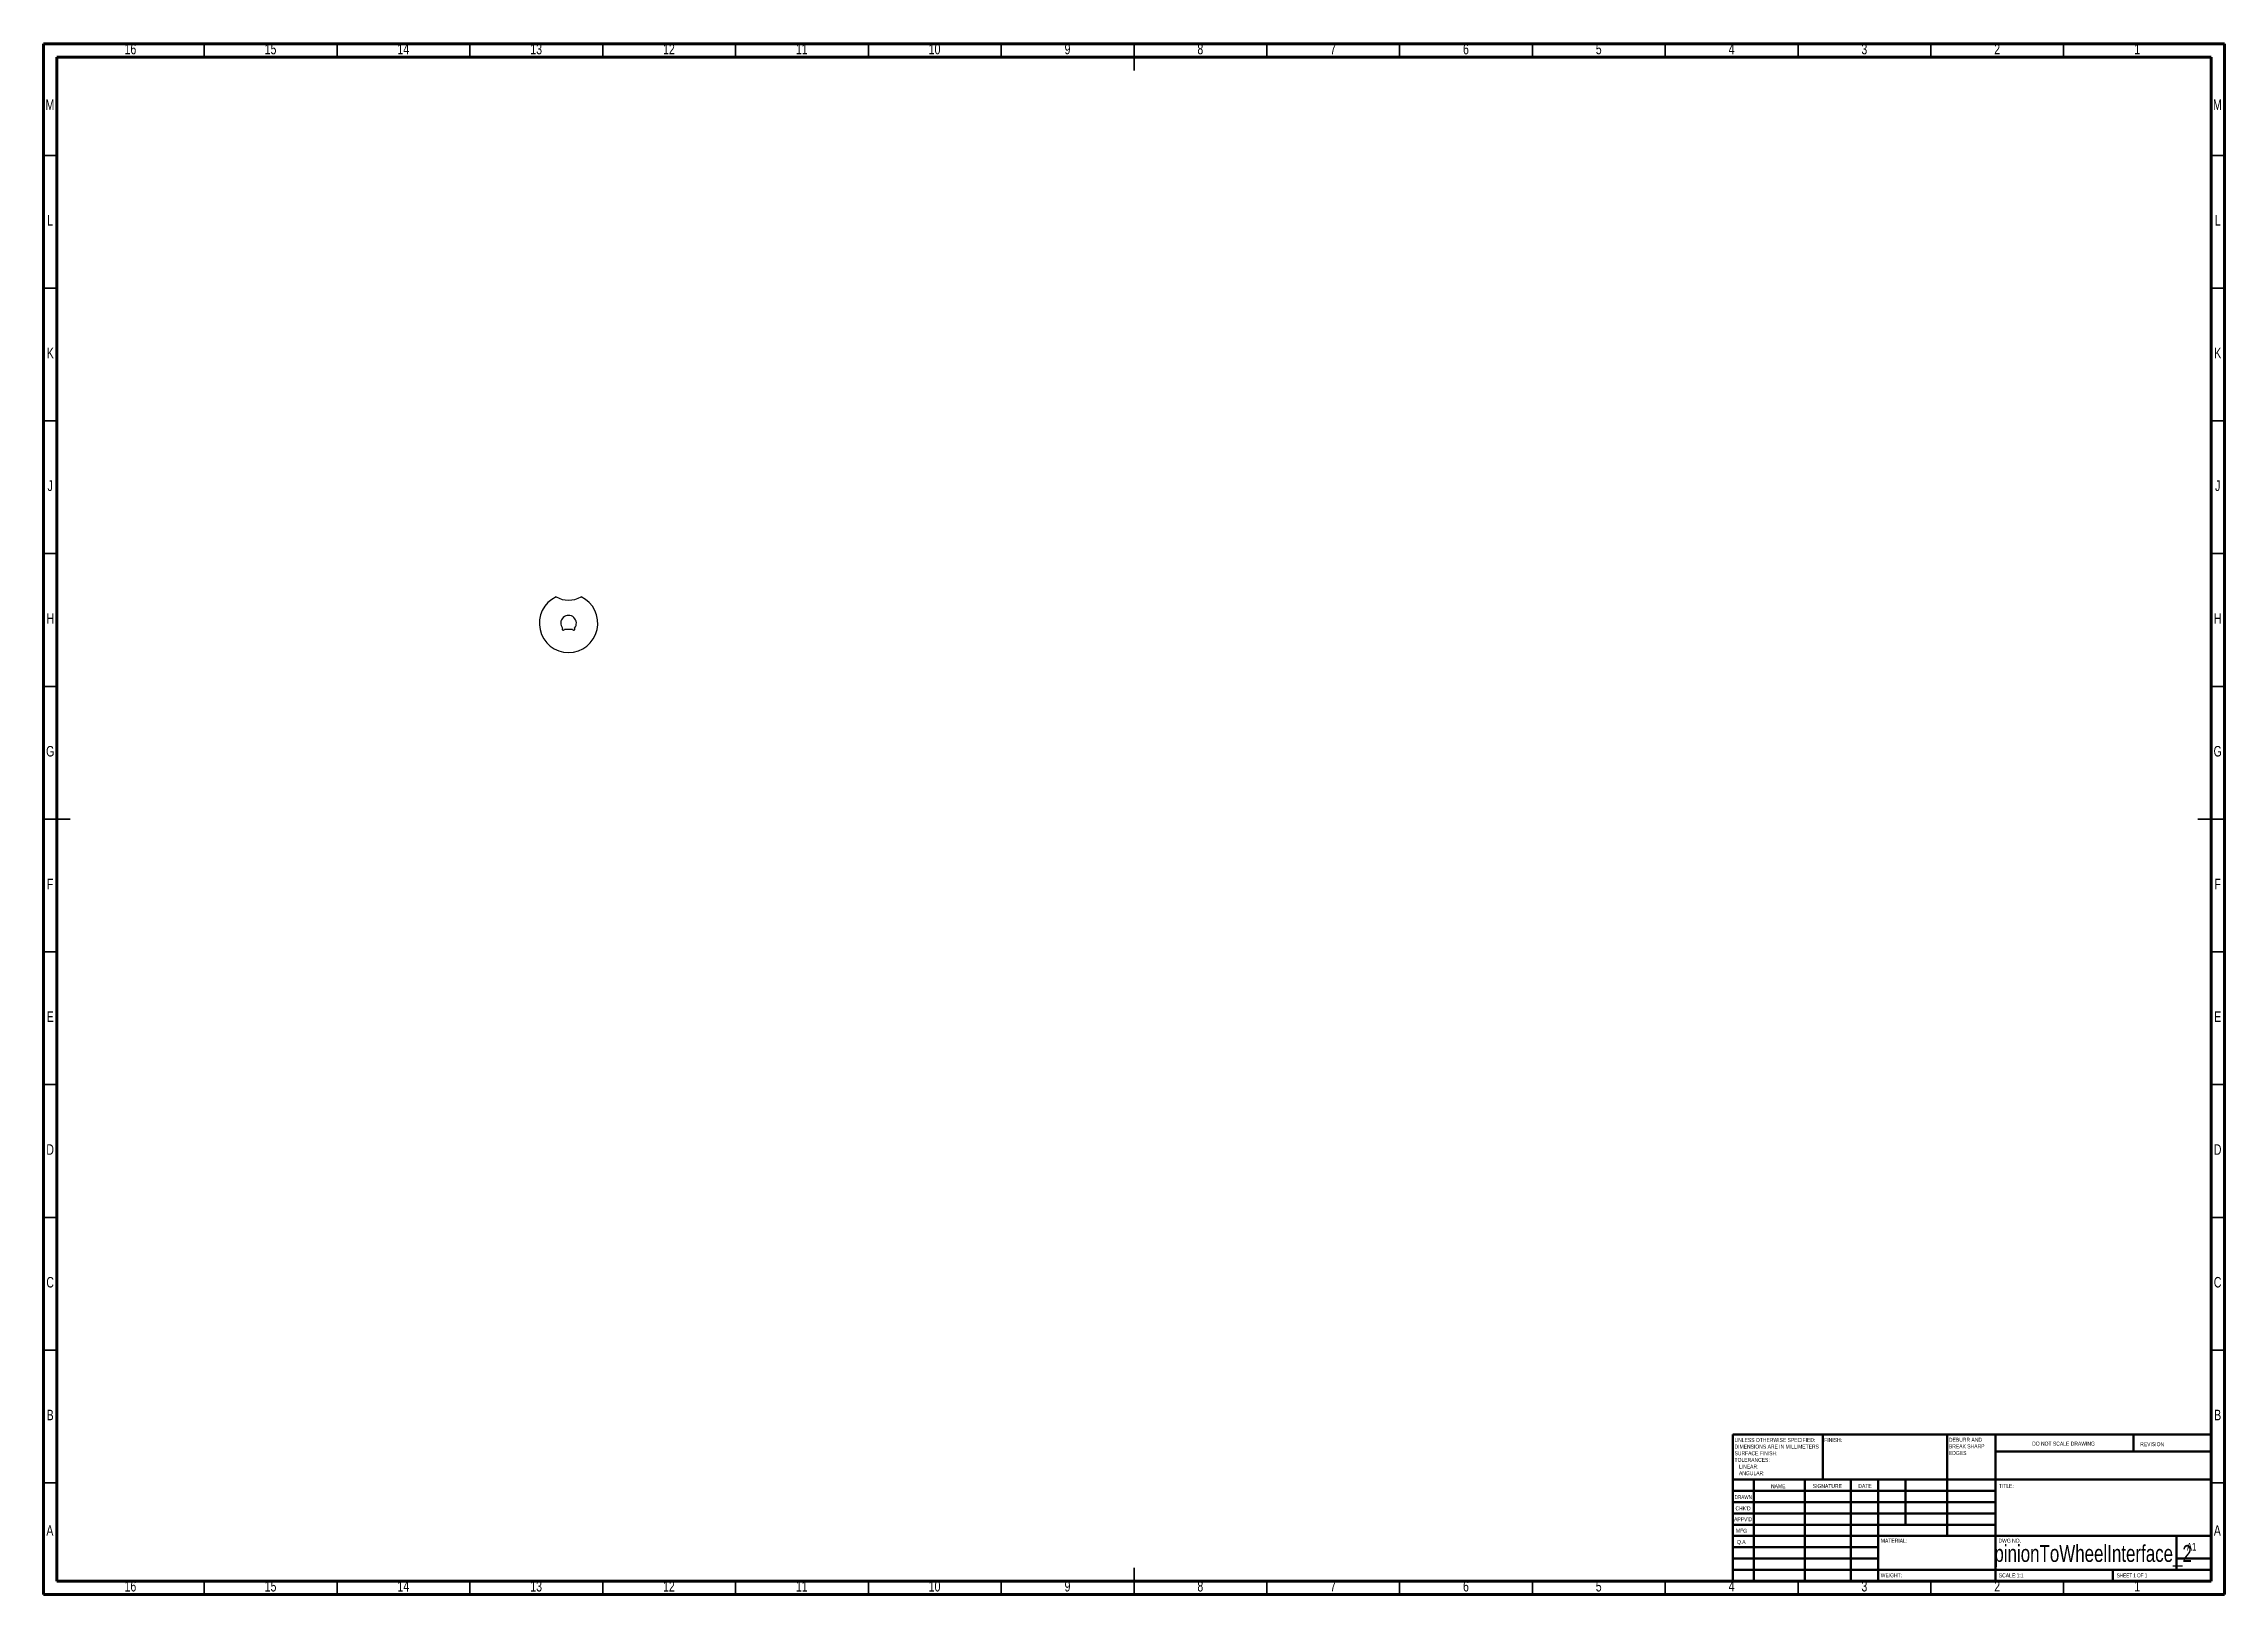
# Model space of a CAD drawing. Header units: inches. Extents: x 0.6 to 32.9, y 0.2 to 23.2.
import ezdxf

# ---------------------------------------------------------------- set-up
doc = ezdxf.new("R2010")
doc.units = ezdxf.units.IN
doc.header["$MEASUREMENT"] = 0
doc.styles.add('SLDTEXTSTYLE0', font='TXT', dxfattribs={"width": 0.686449})
doc.styles.add('SLDTEXTSTYLE1', font='TXT', dxfattribs={"width": 0.75})
doc.styles.add('SLDTEXTSTYLE2', font='TXT', dxfattribs={"width": 0.6875})

# ---------------------------------------------------------------- blocks, each defined once
blk = doc.blocks.new('SW_NOTE_0')
at = {"color": 0, "linetype": 'Continuous', "lineweight": 0, "attachment_point": 1, "style": 'SLDTEXTSTYLE1'}
for s, insert, char_height in [('UNLESS OTHERWISE SPECIFIED:', (0, 0.076), 0.05906), ('TOLERANCES:', (0, -0.219), 0.05906), ('SURFACE FINISH:', (0, -0.121), 0.05906), ('DIMENSIONS ARE IN MILLIMETERS', (0, -0.022), 0.05906), ('LINEAR:', (0.066, -0.318), 0.0591), ('ANGULAR:', (0.066, -0.416), 0.0591)]:
    blk.add_mtext(s, dxfattribs=dict(at, insert=insert, char_height=char_height))
blk = doc.blocks.new('SW_NOTE_1')
at = {"color": 0, "linetype": 'Continuous', "lineweight": 0, "attachment_point": 1, "style": 'SLDTEXTSTYLE1'}
for s, insert, char_height in [('DEBURR AND', (0, 0.076), 0.0591), ('BREAK SHARP', (0, -0.022), 0.05906), ('EDGES', (0, -0.121), 0.0591)]:
    blk.add_mtext(s, dxfattribs=dict(at, insert=insert, char_height=char_height))

msp = doc.modelspace()

# ---------------------------------------------------------------- linework, layer by layer
at = {"color": 7, "linetype": 'Continuous', "lineweight": 70}
for p, q in [((0.591, 0.197), (0.591, 23.189)), ((0.591, 23.189), (32.913, 23.189)), ((0.787, 0.394), (0.787, 22.992)), ((0.787, 22.992), (32.717, 22.992)), ((32.717, 22.992), (32.717, 0.394)), ((32.913, 23.189), (32.913, 0.197)), ((32.717, 0.394), (0.787, 0.394)), ((32.913, 0.197), (0.591, 0.197))]:
    msp.add_line(p, q, dxfattribs=at)
at = {"color": 7, "linetype": 'Continuous', "lineweight": 35}
for p, q in [((2.972, 22.992), (2.972, 23.189)), ((4.941, 22.992), (4.941, 23.189)), ((6.909, 22.992), (6.909, 23.189)), ((8.878, 22.992), (8.878, 23.189)), ((10.846, 22.992), (10.846, 23.189)), ((12.815, 22.992), (12.815, 23.189)), ((14.783, 22.992), (14.783, 23.189)), ((16.752, 22.992), (16.752, 23.189)), ((16.752, 23.189), (16.752, 22.795)), ((18.72, 22.992), (18.72, 23.189)), ((20.689, 22.992), (20.689, 23.189)), ((22.657, 22.992), (22.657, 23.189)), ((24.626, 22.992), (24.626, 23.189)), ((26.594, 22.992), (26.594, 23.189)), ((28.563, 22.992), (28.563, 23.189)), ((30.531, 22.992), (30.531, 23.189)), ((0.787, 21.535), (0.591, 21.535)), ((32.717, 21.535), (32.913, 21.535)), ((0.787, 19.567), (0.591, 19.567)), ((32.717, 19.567), (32.913, 19.567)), ((0.787, 17.598), (0.591, 17.598)), ((32.717, 17.598), (32.913, 17.598)), ((0.787, 15.63), (0.591, 15.63)), ((32.717, 15.63), (32.913, 15.63)), ((0.787, 13.661), (0.591, 13.661)), ((32.717, 13.661), (32.913, 13.661)), ((0.787, 11.693), (0.591, 11.693)), ((0.591, 11.693), (0.984, 11.693)), ((32.913, 11.693), (32.52, 11.693)), ((32.717, 11.693), (32.913, 11.693)), ((0.787, 9.724), (0.591, 9.724)), ((32.717, 9.724), (32.913, 9.724)), ((0.787, 7.756), (0.591, 7.756)), ((32.717, 7.756), (32.913, 7.756)), ((0.787, 5.787), (0.591, 5.787)), ((32.717, 5.787), (32.913, 5.787)), ((0.787, 3.819), (0.591, 3.819)), ((32.717, 3.819), (32.913, 3.819)), ((0.787, 1.85), (0.591, 1.85)), ((32.717, 1.85), (32.913, 1.85)), ((2.972, 0.394), (2.972, 0.197)), ((4.941, 0.394), (4.941, 0.197)), ((6.909, 0.394), (6.909, 0.197)), ((8.878, 0.394), (8.878, 0.197)), ((10.846, 0.394), (10.846, 0.197)), ((12.815, 0.394), (12.815, 0.197)), ((14.783, 0.394), (14.783, 0.197)), ((16.752, 0.197), (16.752, 0.591)), ((16.752, 0.394), (16.752, 0.197)), ((18.72, 0.394), (18.72, 0.197)), ((20.689, 0.394), (20.689, 0.197)), ((22.657, 0.394), (22.657, 0.197)), ((24.626, 0.394), (24.626, 0.197)), ((26.594, 0.394), (26.594, 0.197)), ((28.563, 0.394), (28.563, 0.197)), ((30.531, 0.394), (30.531, 0.197))]:
    msp.add_line(p, q, dxfattribs=at)
at = {"color": 7, "linetype": 'Continuous', "lineweight": 25}
msp.add_line((8.312, 14.512), (8.431, 14.512), dxfattribs=at)
at = {"color": 7, "linetype": 'Continuous', "lineweight": 50}
for p, q in [((25.63, 2.569), (32.717, 2.569)), ((25.63, 2.569), (25.63, 0.394)), ((26.961, 1.9), (26.961, 2.569)), ((28.803, 2.569), (28.803, 1.063)), ((29.52, 2.569), (29.52, 0.394)), ((32.717, 2.318), (29.52, 2.318)), ((31.567, 2.318), (31.567, 2.569)), ((32.717, 1.9), (25.63, 1.9)), ((29.52, 1.732), (25.63, 1.732)), ((25.937, 1.9), (25.937, 0.394)), ((26.693, 1.9), (26.693, 0.394)), ((27.378, 1.9), (27.378, 0.394)), ((27.78, 0.394), (27.78, 1.9)), ((28.189, 1.23), (28.189, 1.9)), ((29.52, 1.565), (25.63, 1.565)), ((29.52, 1.398), (25.63, 1.398)), ((29.52, 1.23), (25.63, 1.23)), ((27.78, 1.063), (25.63, 1.063)), ((27.78, 1.063), (32.717, 1.063)), ((32.205, 0.561), (32.205, 1.063)), ((27.78, 0.896), (25.63, 0.896)), ((27.78, 0.728), (25.63, 0.728)), ((32.717, 0.728), (32.205, 0.728)), ((25.63, 0.561), (32.717, 0.561)), ((31.26, 0.394), (31.26, 0.561))]:
    msp.add_line(p, q, dxfattribs=at)
at = {"color": 7, "linetype": 'Continuous', "lineweight": 25}
for centre, radius, start, end in [((8.371, 14.598), 0.433, 115.384, 64.616), ((8.371, 15.315), 0.375, 240.3259, 299.6741), ((8.371, 14.598), 0.116, 320.4167, 219.5833), ((8.294, 14.512), 0.0175, 133.904, 0), ((8.449, 14.512), 0.0175, 180, 46.096)]:
    msp.add_arc(centre, radius, start, end, dxfattribs=at)

# ---------------------------------------------------------------- block references
at = {"color": 7, "linetype": 'Continuous', "lineweight": 0}
for name, p in [('SW_NOTE_0', (25.653, 2.44)), ('SW_NOTE_1', (28.831, 2.444))]:
    msp.add_blockref(name, p, dxfattribs=at)

# ---------------------------------------------------------------- texts
for s, insert, char_height, attachment_point, style in [('16', (1.877, 23.191), 0.1562, 2, 'SLDTEXTSTYLE1'), ('15', (3.954, 23.191), 0.1562, 2, 'SLDTEXTSTYLE1'), ('14', (5.922, 23.191), 0.1562, 2, 'SLDTEXTSTYLE1'), ('13', (7.891, 23.191), 0.1562, 2, 'SLDTEXTSTYLE1'), ('12', (9.859, 23.191), 0.1562, 2, 'SLDTEXTSTYLE1'), ('11', (11.828, 23.191), 0.1562, 2, 'SLDTEXTSTYLE1'), ('10', (13.796, 23.191), 0.1562, 2, 'SLDTEXTSTYLE1'), ('9', (15.766, 23.191), 0.156, 2, 'SLDTEXTSTYLE1'), ('8', (17.735, 23.191), 0.156, 2, 'SLDTEXTSTYLE1'), ('7', (19.703, 23.191), 0.156, 2, 'SLDTEXTSTYLE1'), ('6', (21.672, 23.191), 0.156, 2, 'SLDTEXTSTYLE1'), ('5', (23.64, 23.191), 0.156, 2, 'SLDTEXTSTYLE1'), ('4', (25.609, 23.191), 0.156, 2, 'SLDTEXTSTYLE1'), ('3', (27.577, 23.191), 0.156, 2, 'SLDTEXTSTYLE1'), ('2', (29.546, 23.191), 0.156, 2, 'SLDTEXTSTYLE1'), ('1', (31.622, 23.191), 0.156, 2, 'SLDTEXTSTYLE1'), ('M', (0.684, 22.365), 0.156, 2, 'SLDTEXTSTYLE1'), ('M', (32.81, 22.365), 0.156, 2, 'SLDTEXTSTYLE1'), ('L', (0.687, 20.652), 0.156, 2, 'SLDTEXTSTYLE1'), ('L', (32.813, 20.652), 0.156, 2, 'SLDTEXTSTYLE1'), ('K', (0.689, 18.683), 0.156, 2, 'SLDTEXTSTYLE1'), ('K', (32.815, 18.683), 0.156, 2, 'SLDTEXTSTYLE1'), ('J', (0.688, 16.715), 0.156, 2, 'SLDTEXTSTYLE1'), ('J', (32.814, 16.715), 0.156, 2, 'SLDTEXTSTYLE1'), ('H', (0.689, 14.746), 0.156, 2, 'SLDTEXTSTYLE1'), ('H', (32.815, 14.746), 0.156, 2, 'SLDTEXTSTYLE1'), ('G', (0.688, 12.778), 0.156, 2, 'SLDTEXTSTYLE1'), ('G', (32.814, 12.778), 0.156, 2, 'SLDTEXTSTYLE1'), ('F', (0.687, 10.809), 0.156, 2, 'SLDTEXTSTYLE1'), ('F', (32.813, 10.809), 0.156, 2, 'SLDTEXTSTYLE1'), ('E', (0.689, 8.841), 0.156, 2, 'SLDTEXTSTYLE1'), ('E', (32.815, 8.841), 0.156, 2, 'SLDTEXTSTYLE1'), ('D', (0.687, 6.872), 0.156, 2, 'SLDTEXTSTYLE1'), ('D', (32.813, 6.872), 0.156, 2, 'SLDTEXTSTYLE1'), ('C', (0.687, 4.904), 0.156, 2, 'SLDTEXTSTYLE1'), ('C', (32.813, 4.904), 0.156, 2, 'SLDTEXTSTYLE1'), ('B', (0.688, 2.935), 0.156, 2, 'SLDTEXTSTYLE1'), ('B', (32.814, 2.935), 0.156, 2, 'SLDTEXTSTYLE1'), ('FINISH:', (26.983, 2.517), 0.0591, 1, 'SLDTEXTSTYLE1'), ('DO NOT SCALE DRAWING', (30.064, 2.462), 0.05906, 1, 'SLDTEXTSTYLE1'), ('REVISION', (31.666, 2.454), 0.0591, 1, 'SLDTEXTSTYLE1'), ('DRAWN', (25.655, 1.669), 0.0591, 1, 'SLDTEXTSTYLE0'), ('NAME', (26.194, 1.831), 0.0591, 1, 'SLDTEXTSTYLE1'), ('SIGNATURE', (26.812, 1.833), 0.0591, 1, 'SLDTEXTSTYLE1'), ('DATE', (27.489, 1.834), 0.0591, 1, 'SLDTEXTSTYLE1'), ('TITLE:', (29.57, 1.834), 0.0591, 1, 'SLDTEXTSTYLE1'), ("APPV'D", (25.646, 1.341), 0.0591, 1, 'SLDTEXTSTYLE1'), ("CHK'D", (25.667, 1.502), 0.0591, 1, 'SLDTEXTSTYLE1'), ('A', (0.683, 1.223), 0.156, 2, 'SLDTEXTSTYLE1'), ('MFG', (25.674, 1.17), 0.0591, 1, 'SLDTEXTSTYLE1'), ('Q.A', (25.689, 1.004), 0.0591, 1, 'SLDTEXTSTYLE1'), ('MATERIAL:', (27.821, 1.023), 0.0591, 1, 'SLDTEXTSTYLE1'), ('DWG NO.', (29.565, 1.023), 0.0591, 1, 'SLDTEXTSTYLE1'), ('A', (32.809, 1.223), 0.156, 2, 'SLDTEXTSTYLE1'), ('pinionToWheelInterface_2', (30.968, 0.929), 0.25, 2, 'SLDTEXTSTYLE1'), ('A1', (32.357, 0.961), 0.1146, 1, 'SLDTEXTSTYLE1'), ('16', (1.877, 0.396), 0.1562, 2, 'SLDTEXTSTYLE1'), ('15', (3.954, 0.396), 0.1562, 2, 'SLDTEXTSTYLE1'), ('14', (5.922, 0.396), 0.1562, 2, 'SLDTEXTSTYLE1'), ('13', (7.891, 0.396), 0.1562, 2, 'SLDTEXTSTYLE1'), ('12', (9.859, 0.396), 0.1562, 2, 'SLDTEXTSTYLE1'), ('11', (11.828, 0.396), 0.1562, 2, 'SLDTEXTSTYLE1'), ('10', (13.796, 0.396), 0.1562, 2, 'SLDTEXTSTYLE1'), ('9', (15.766, 0.396), 0.156, 2, 'SLDTEXTSTYLE1'), ('8', (17.735, 0.396), 0.156, 2, 'SLDTEXTSTYLE1'), ('7', (19.703, 0.396), 0.156, 2, 'SLDTEXTSTYLE1'), ('6', (21.672, 0.396), 0.156, 2, 'SLDTEXTSTYLE1'), ('5', (23.64, 0.396), 0.156, 2, 'SLDTEXTSTYLE1'), ('4', (25.609, 0.396), 0.156, 2, 'SLDTEXTSTYLE1'), ('3', (27.577, 0.396), 0.156, 2, 'SLDTEXTSTYLE1'), ('WEIGHT:', (27.82, 0.51), 0.059, 1, 'SLDTEXTSTYLE1'), ('2', (29.546, 0.396), 0.156, 2, 'SLDTEXTSTYLE1'), ('SCALE:1:1', (29.57, 0.508), 0.0591, 1, 'SLDTEXTSTYLE1'), ('SHEET 1 OF 1', (31.318, 0.508), 0.05906, 1, 'SLDTEXTSTYLE2'), ('1', (31.622, 0.396), 0.156, 2, 'SLDTEXTSTYLE1')]:
    msp.add_mtext(s, dxfattribs=dict(at, insert=insert, char_height=char_height, attachment_point=attachment_point, style=style))

doc.saveas('drawing.dxf')
